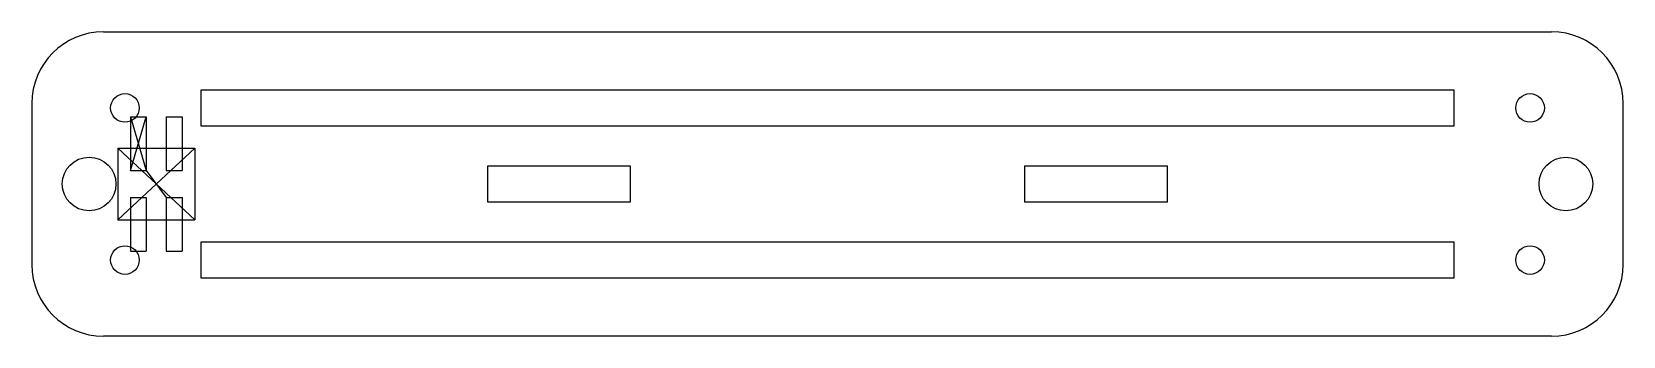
# Model space of a CAD drawing. Header units: millimetres. Extents: x -44.5 to 44.5, y -8.5 to 8.5.
import ezdxf

# ---------------------------------------------------------------- set-up
doc = ezdxf.new("R2010")
doc.units = ezdxf.units.MM
doc.header["$PDSIZE"] = -1
doc.linetypes.add('CENTERX2', pattern=[20.32, 12.7, -2.54, 2.54, -2.54])
doc.linetypes.add('HIDDEN', pattern=[1.905, 1.27, -0.635])

msp = doc.modelspace()

# ---------------------------------------------------------------- linework, layer by layer
at = {"color": 7, "linetype": 'Continuous', "lineweight": 25}
for p, q in [((-40.45, 8.5), (40.45, 8.5)), ((-44.45, 4.5), (-44.45, -4.5)), ((-35, 5.25), (-35, 3.25)), ((35, 5.25), (-35, 5.25)), ((35, 3.25), (35, 5.25)), ((44.45, -4.5), (44.45, 4.5)), ((-35, 3.25), (35, 3.25)), ((-19, 1), (-19, -1)), ((-11, 1), (-19, 1)), ((-11, -1), (-11, 1)), ((11, 1), (11, -1)), ((19, 1), (11, 1)), ((19, -1), (19, 1)), ((-19, -1), (-11, -1)), ((11, -1), (19, -1)), ((-35, -3.25), (-35, -5.25)), ((35, -3.25), (-35, -3.25)), ((35, -5.25), (35, -3.25)), ((-35, -5.25), (35, -5.25)), ((40.45, -8.5), (-40.45, -8.5))]:
    msp.add_line(p, q, dxfattribs=at)
at = {"color": 7, "linetype": 'Continuous'}
for p, q in [((-38.945, 3.746), (-38.055, 3.746)), ((-38.945, 3.746), (-38.945, 0.746)), ((-38.055, 3.746), (-38.055, 0.746)), ((-36.945, 3.754), (-36.945, 0.754)), ((-36.945, 3.754), (-36.055, 3.754)), ((-36.055, 3.754), (-36.055, 0.754)), ((-38.945, 0.746), (-38.055, 0.746)), ((-36.945, 0.754), (-36.055, 0.754)), ((-38.945, -0.754), (-38.945, -3.754)), ((-38.945, -0.754), (-38.055, -0.754)), ((-38.055, -0.754), (-38.055, -3.754)), ((-36.945, -0.746), (-36.945, -3.746)), ((-36.945, -0.746), (-36.055, -0.746)), ((-36.055, -0.746), (-36.055, -3.746)), ((-38.945, -3.754), (-38.055, -3.754)), ((-36.945, -3.746), (-36.055, -3.746))]:
    msp.add_line(p, q, dxfattribs=at)
at = {"color": 7, "linetype": 'CENTERX2'}
for p, q in [((-38.945, 3.746), (-38.055, 0.746)), ((-38.945, 0.746), (-38.055, 3.746)), ((-39.65, 2), (-35.35, 2)), ((-39.65, 2), (-39.65, -2)), ((-39.65, 2), (-35.35, -2)), ((-39.65, -2), (-35.35, 2)), ((-35.35, 2), (-35.35, -2)), ((-38.055, 0.746), (-36.945, -0.746)), ((-39.65, -2), (-35.35, -2))]:
    msp.add_line(p, q, dxfattribs=at)
at = {"color": 7, "linetype": 'HIDDEN', "lineweight": 18}
for p, q in [((-38.945, 0.746), (-38.945, 3.746)), ((-38.945, 3.746), (-38.055, 3.746)), ((-38.055, 3.746), (-38.055, 0.746)), ((-36.945, 3.754), (-36.055, 3.754)), ((-36.945, 0.754), (-36.945, 3.754)), ((-36.055, 3.754), (-36.055, 0.754)), ((-38.055, 0.746), (-38.945, 0.746)), ((-36.055, 0.754), (-36.945, 0.754)), ((-38.945, -0.754), (-38.055, -0.754)), ((-38.945, -3.754), (-38.945, -0.754)), ((-38.055, -0.754), (-38.055, -3.754)), ((-36.945, -0.746), (-36.055, -0.746)), ((-36.945, -3.746), (-36.945, -0.746)), ((-36.055, -0.746), (-36.055, -3.746)), ((-38.055, -3.754), (-38.945, -3.754)), ((-36.055, -3.746), (-36.945, -3.746))]:
    msp.add_line(p, q, dxfattribs=at)
at = {"color": 7, "linetype": 'Continuous', "lineweight": 25}
for centre, radius in [((-39.25, 4.25), 0.8), ((39.25, 4.25), 0.8), ((-41.25, 0), 1.5), ((41.25, 0), 1.5), ((-39.25, -4.25), 0.8), ((39.25, -4.25), 0.8)]:
    msp.add_circle(centre, radius, dxfattribs=at)
for centre, start, end in [((-40.45, 4.5), 90, 180), ((40.45, 4.5), 0, 90), ((-40.45, -4.5), 180, 270), ((40.45, -4.5), 270, 0)]:
    msp.add_arc(centre, 4, start, end, dxfattribs=at)
at = {"color": 7, "linetype": 'Continuous'}
for p in [(-38.5, 2.246), (-37.5, 0)]:
    msp.add_point(p, dxfattribs=at)

doc.saveas('drawing.dxf')
